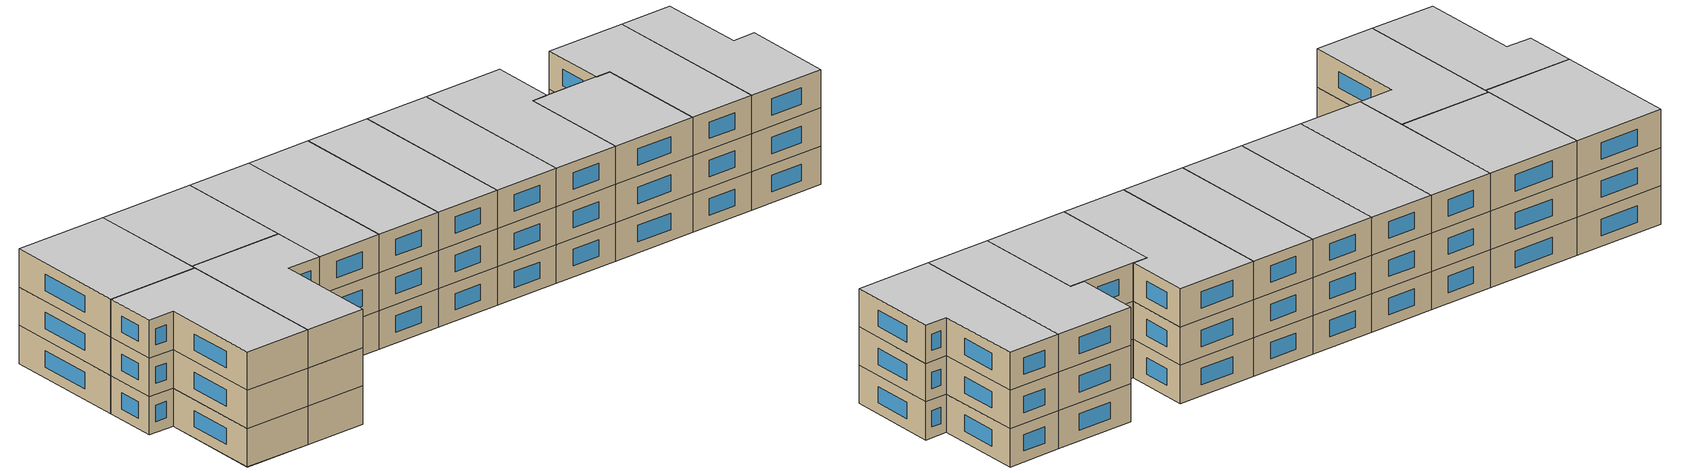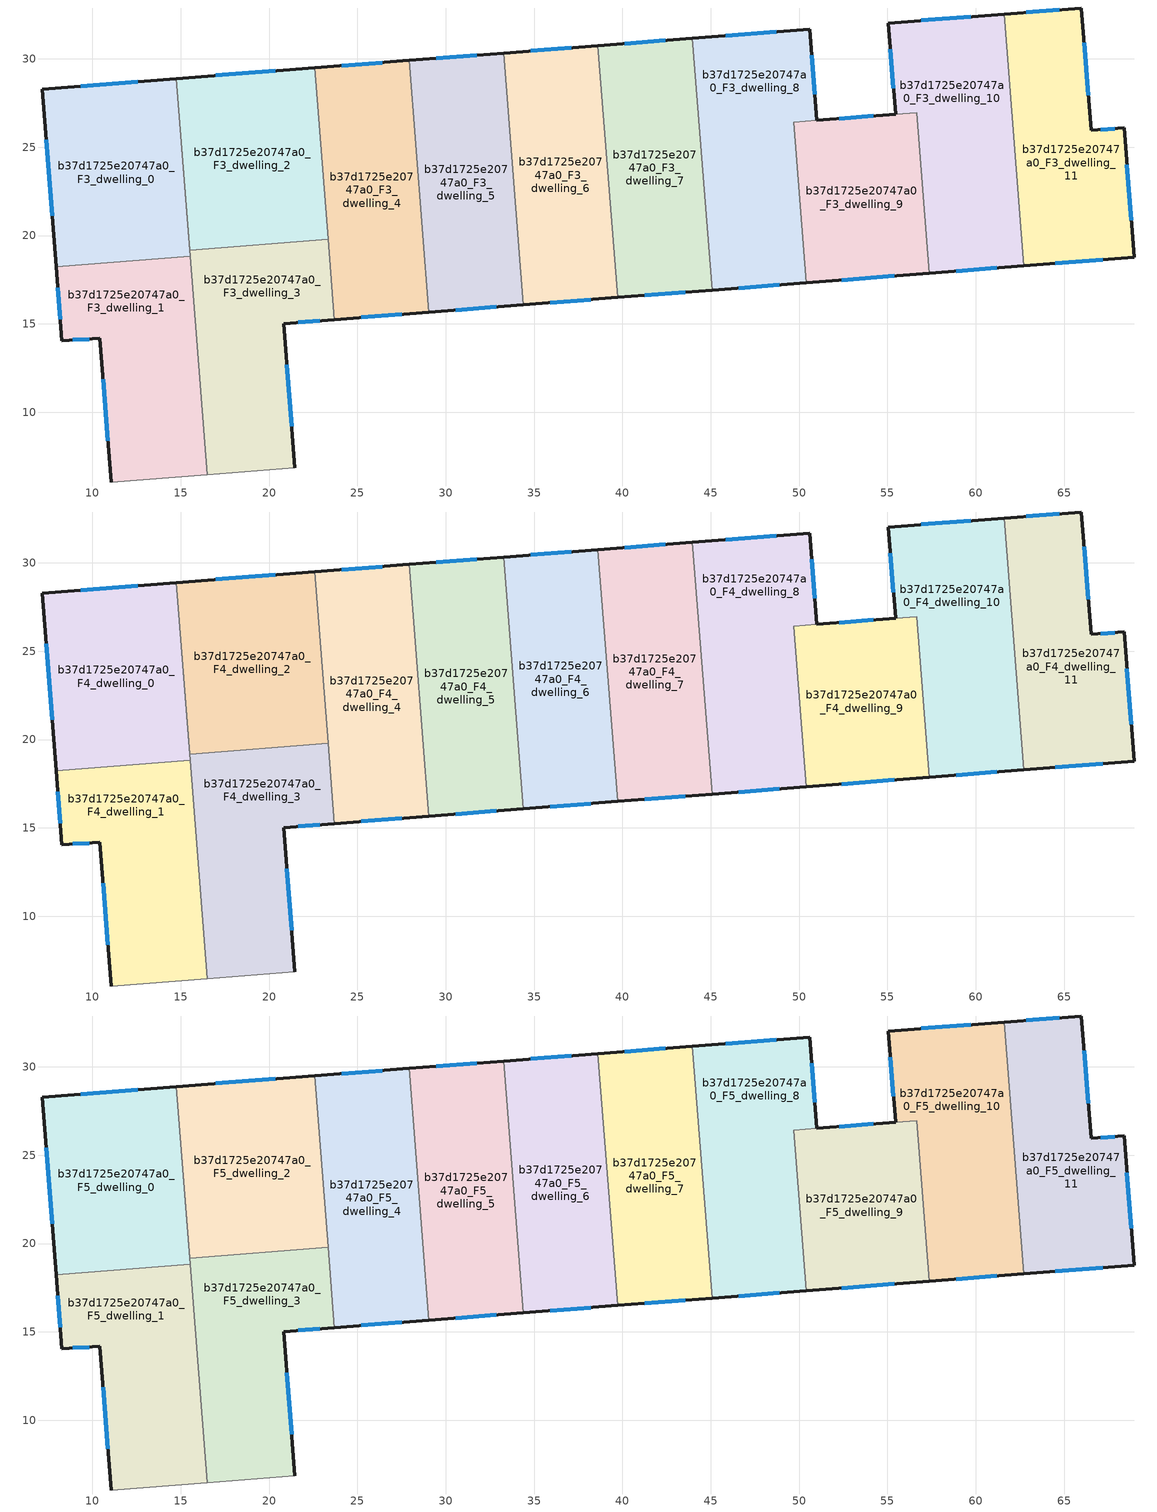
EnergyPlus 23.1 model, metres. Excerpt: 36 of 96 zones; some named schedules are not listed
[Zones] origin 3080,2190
b37d1725e20747a0_F3_dwelling_0
 floor to b37d1725e20747a0_F2_dwelling_0 (EU_floor_Construction): 14.74,28.89 15.53,18.84 7.95,18.25 7.17,28.3 z9
 wall outside (EU_wall_Construction): 14.74,28.89 7.17,28.3 7.95,18.25 z9:12
 wall to b37d1725e20747a0_F3_dwelling_1 (EU_wall_Construction): 7.95,18.24 15.53,18.84 z9:12
 wall to b37d1725e20747a0_F3_dwelling_3 (EU_wall_Construction): 15.53,18.84 14.74,28.89 z9:12
 window (EU_Window_Construction): 7.39,25.42 7.73,21.12 / 12.58,28.72 9.33,28.47 z9.86:11.14
b37d1725e20747a0_F3_dwelling_1
 floor to b37d1725e20747a0_F2_dwelling_1 (EU_floor_Construction): 15.53,18.84 16.49,6.48 11.06,6.05 10.43,14.18 8.28,14.06 7.95,18.25 z9
 wall outside (EU_wall_Construction): 7.95,18.25 8.28,14.06 10.43,14.18 11.06,6.05 z9:12
 wall adiabatic (EU_wall_Construction): 11.06,6.05 16.49,6.48 z9:12
 wall to b37d1725e20747a0_F3_dwelling_3 (EU_wall_Construction): 16.49,6.48 15.53,18.84 z9:12
 window (EU_Window_Construction): 10.61,11.86 10.88,8.38 / 8.89,14.09 9.81,14.15 / 8.05,17.05 8.19,15.25 z9.86:11.14
b37d1725e20747a0_F3_dwelling_10
 floor to b37d1725e20747a0_F2_dwelling_10 (EU_floor_Construction): 61.6,32.54 62.71,18.29 57.37,17.87 56.66,26.96 55.46,26.87 55.04,32.03 z9
 wall outside (EU_wall_Construction): 61.6,32.54 55.04,32.03 55.46,26.87 / 57.37,17.87 62.71,18.29 z9:12
 wall to b37d1725e20747a0_F3_dwelling_11 (EU_wall_Construction): 62.71,18.29 61.6,32.54 z9:12
 wall to b37d1725e20747a0_F3_dwelling_9 (EU_wall_Construction): 55.46,26.87 56.66,26.97 / 56.66,26.96 57.37,17.87 z9:12
 window (EU_Window_Construction): 55.16,30.56 55.34,28.35 / 59.73,32.4 56.92,32.18 / 58.9,17.99 61.19,18.17 z9.86:11.14
b37d1725e20747a0_F3_dwelling_11
 floor to b37d1725e20747a0_F2_dwelling_11 (EU_floor_Construction): 65.96,32.88 66.54,25.96 68.4,26.1 68.97,18.78 62.71,18.29 61.6,32.54 z9
 wall outside (EU_wall_Construction): 62.71,18.29 68.97,18.78 68.4,26.1 66.54,25.96 65.96,32.88 61.6,32.54 z9:12
 window (EU_Window_Construction): 68.8,20.87 68.56,24.01 / 64.5,18.43 67.18,18.64 / 64.72,32.78 62.85,32.64 / 66.38,27.94 66.13,30.9 / 67.87,26.06 67.07,26 z9.86:11.14
b37d1725e20747a0_F3_dwelling_2
 floor to b37d1725e20747a0_F2_dwelling_2 (EU_floor_Construction): 22.59,29.5 23.34,19.79 15.5,19.18 14.74,28.89 z9
 wall outside (EU_wall_Construction): 22.59,29.5 14.74,28.89 z9:12
 wall to b37d1725e20747a0_F3_dwelling_3 (EU_wall_Construction): 14.74,28.89 15.5,19.18 23.34,19.79 z9:12
 wall to b37d1725e20747a0_F3_dwelling_4 (EU_wall_Construction): 23.34,19.79 22.59,29.5 z9:12
 window (EU_Window_Construction): 20.35,29.32 16.99,29.06 z9.86:11.14
b37d1725e20747a0_F3_dwelling_3
 floor to b37d1725e20747a0_F2_dwelling_3 (EU_floor_Construction): 23.34,19.79 23.7,15.25 20.82,15.02 21.46,6.86 16.49,6.48 15.5,19.18 z9
 wall outside (EU_wall_Construction): 21.46,6.86 20.82,15.02 23.7,15.25 z9:12
 wall adiabatic (EU_wall_Construction): 16.49,6.48 21.46,6.86 z9:12
 wall to b37d1725e20747a0_F3_dwelling_4 (EU_wall_Construction): 23.7,15.25 23.35,19.79 z9:12
 window (EU_Window_Construction): 21.65,15.09 22.88,15.18 / 21.28,9.19 21.01,12.69 z9.86:11.14
b37d1725e20747a0_F3_dwelling_4
 floor to b37d1725e20747a0_F2_dwelling_4 (EU_floor_Construction): 27.93,29.92 29.04,15.66 23.7,15.25 22.59,29.5 z9
 wall outside (EU_wall_Construction): 27.93,29.92 22.59,29.5 / 23.7,15.25 29.04,15.66 z9:12
 wall to b37d1725e20747a0_F3_dwelling_5 (EU_wall_Construction): 29.04,15.66 27.93,29.92 z9:12
 window (EU_Window_Construction): 26.41,29.8 24.11,29.62 / 25.23,15.37 27.52,15.54 z9.86:11.14
b37d1725e20747a0_F3_dwelling_5
 floor to b37d1725e20747a0_F2_dwelling_5 (EU_floor_Construction): 33.27,30.33 34.39,16.08 29.04,15.66 27.93,29.92 z9
 wall outside (EU_wall_Construction): 33.28,30.33 27.93,29.92 / 29.04,15.66 34.39,16.08 z9:12
 wall to b37d1725e20747a0_F3_dwelling_6 (EU_wall_Construction): 34.39,16.08 33.28,30.33 z9:12
 window (EU_Window_Construction): 31.75,30.21 29.46,30.04 / 30.57,15.78 32.86,15.96 z9.86:11.14
b37d1725e20747a0_F3_dwelling_6
 floor to b37d1725e20747a0_F2_dwelling_6 (EU_floor_Construction): 38.62,30.75 39.73,16.5 34.39,16.08 33.27,30.33 z9
 wall outside (EU_wall_Construction): 38.62,30.75 33.28,30.33 / 34.39,16.08 39.73,16.5 z9:12
 wall to b37d1725e20747a0_F3_dwelling_7 (EU_wall_Construction): 39.73,16.5 38.62,30.75 z9:12
 window (EU_Window_Construction): 37.09,30.63 34.8,30.45 / 35.91,16.2 38.2,16.38 z9.86:11.14
b37d1725e20747a0_F3_dwelling_7
 floor to b37d1725e20747a0_F2_dwelling_7 (EU_floor_Construction): 43.96,31.17 45.07,16.91 39.73,16.5 38.62,30.75 z9
 wall outside (EU_wall_Construction): 43.96,31.17 38.62,30.75 / 39.73,16.5 45.07,16.91 z9:12
 wall to b37d1725e20747a0_F3_dwelling_8 (EU_wall_Construction): 45.07,16.91 43.96,31.17 z9:12
 window (EU_Window_Construction): 42.43,31.05 40.14,30.87 / 41.26,16.62 43.55,16.79 z9.86:11.14
b37d1725e20747a0_F3_dwelling_8
 floor to b37d1725e20747a0_F2_dwelling_8 (EU_floor_Construction): 50.6,31.68 51,26.53 49.71,26.42 50.41,17.33 45.07,16.91 43.96,31.17 z9
 wall outside (EU_wall_Construction): 51,26.53 50.6,31.68 43.96,31.17 / 45.07,16.91 50.41,17.33 z9:12
 wall to b37d1725e20747a0_F3_dwelling_9 (EU_wall_Construction): 50.41,17.33 49.71,26.42 51,26.52 z9:12
 window (EU_Window_Construction): 48.7,31.54 45.86,31.31 / 50.89,28 50.72,30.21 / 46.6,17.03 48.89,17.21 z9.86:11.14
b37d1725e20747a0_F3_dwelling_9
 floor to b37d1725e20747a0_F2_dwelling_9 (EU_floor_Construction): 56.66,26.96 57.37,17.87 50.41,17.33 49.71,26.42 55.46,26.87 z9
 wall outside (EU_wall_Construction): 55.46,26.87 51.01,26.53 / 50.41,17.33 57.37,17.87 z9:12
 window (EU_Window_Construction): 54.19,26.77 52.28,26.62 / 52.4,17.49 55.38,17.72 z9.86:11.14
b37d1725e20747a0_F4_dwelling_0
 floor to b37d1725e20747a0_F3_dwelling_0 (EU_floor_Construction): 14.74,28.89 15.53,18.84 7.95,18.25 7.17,28.3 z12
 wall outside (EU_wall_Construction): 14.74,28.89 7.17,28.3 7.95,18.25 z12:15
 wall to b37d1725e20747a0_F4_dwelling_1 (EU_wall_Construction): 7.95,18.24 15.53,18.84 z12:15
 wall to b37d1725e20747a0_F4_dwelling_3 (EU_wall_Construction): 15.53,18.84 14.74,28.89 z12:15
 window (EU_Window_Construction): 7.39,25.42 7.73,21.12 / 12.58,28.72 9.33,28.47 z12.86:14.14
b37d1725e20747a0_F4_dwelling_1
 floor to b37d1725e20747a0_F3_dwelling_1 (EU_floor_Construction): 15.53,18.84 16.49,6.48 11.06,6.05 10.43,14.18 8.28,14.06 7.95,18.25 z12
 wall outside (EU_wall_Construction): 7.95,18.25 8.28,14.06 10.43,14.18 11.06,6.05 z12:15
 wall adiabatic (EU_wall_Construction): 11.06,6.05 16.49,6.48 z12:15
 wall to b37d1725e20747a0_F4_dwelling_3 (EU_wall_Construction): 16.49,6.48 15.53,18.84 z12:15
 window (EU_Window_Construction): 10.61,11.86 10.88,8.38 / 8.89,14.09 9.81,14.15 / 8.05,17.05 8.19,15.25 z12.86:14.14
b37d1725e20747a0_F4_dwelling_10
 floor to b37d1725e20747a0_F3_dwelling_10 (EU_floor_Construction): 61.6,32.54 62.71,18.29 57.37,17.87 56.66,26.96 55.46,26.87 55.04,32.03 z12
 wall outside (EU_wall_Construction): 61.6,32.54 55.04,32.03 55.46,26.87 / 57.37,17.87 62.71,18.29 z12:15
 wall to b37d1725e20747a0_F4_dwelling_11 (EU_wall_Construction): 62.71,18.29 61.6,32.54 z12:15
 wall to b37d1725e20747a0_F4_dwelling_9 (EU_wall_Construction): 55.46,26.87 56.66,26.97 / 56.66,26.96 57.37,17.87 z12:15
 window (EU_Window_Construction): 55.16,30.56 55.34,28.35 / 59.73,32.4 56.92,32.18 / 58.9,17.99 61.19,18.17 z12.86:14.14
b37d1725e20747a0_F4_dwelling_11
 floor to b37d1725e20747a0_F3_dwelling_11 (EU_floor_Construction): 65.96,32.88 66.54,25.96 68.4,26.1 68.97,18.78 62.71,18.29 61.6,32.54 z12
 wall outside (EU_wall_Construction): 62.71,18.29 68.97,18.78 68.4,26.1 66.54,25.96 65.96,32.88 61.6,32.54 z12:15
 window (EU_Window_Construction): 68.8,20.87 68.56,24.01 / 64.5,18.43 67.18,18.64 / 64.72,32.78 62.85,32.64 / 66.38,27.94 66.13,30.9 / 67.87,26.06 67.07,26 z12.86:14.14
b37d1725e20747a0_F4_dwelling_2
 floor to b37d1725e20747a0_F3_dwelling_2 (EU_floor_Construction): 22.59,29.5 23.34,19.79 15.5,19.18 14.74,28.89 z12
 wall outside (EU_wall_Construction): 22.59,29.5 14.74,28.89 z12:15
 wall to b37d1725e20747a0_F4_dwelling_3 (EU_wall_Construction): 14.74,28.89 15.5,19.18 23.34,19.79 z12:15
 wall to b37d1725e20747a0_F4_dwelling_4 (EU_wall_Construction): 23.34,19.79 22.59,29.5 z12:15
 window (EU_Window_Construction): 20.35,29.32 16.99,29.06 z12.86:14.14
b37d1725e20747a0_F4_dwelling_3
 floor to b37d1725e20747a0_F3_dwelling_3 (EU_floor_Construction): 23.34,19.79 23.7,15.25 20.82,15.02 21.46,6.86 16.49,6.48 15.5,19.18 z12
 wall outside (EU_wall_Construction): 21.46,6.86 20.82,15.02 23.7,15.25 z12:15
 wall adiabatic (EU_wall_Construction): 16.49,6.48 21.46,6.86 z12:15
 wall to b37d1725e20747a0_F4_dwelling_4 (EU_wall_Construction): 23.7,15.25 23.35,19.79 z12:15
 window (EU_Window_Construction): 21.65,15.09 22.88,15.18 / 21.28,9.19 21.01,12.69 z12.86:14.14
b37d1725e20747a0_F4_dwelling_4
 floor to b37d1725e20747a0_F3_dwelling_4 (EU_floor_Construction): 27.93,29.92 29.04,15.66 23.7,15.25 22.59,29.5 z12
 wall outside (EU_wall_Construction): 27.93,29.92 22.59,29.5 / 23.7,15.25 29.04,15.66 z12:15
 wall to b37d1725e20747a0_F4_dwelling_5 (EU_wall_Construction): 29.04,15.66 27.93,29.92 z12:15
 window (EU_Window_Construction): 26.41,29.8 24.11,29.62 / 25.23,15.37 27.52,15.54 z12.86:14.14
b37d1725e20747a0_F4_dwelling_5
 floor to b37d1725e20747a0_F3_dwelling_5 (EU_floor_Construction): 33.27,30.33 34.39,16.08 29.04,15.66 27.93,29.92 z12
 wall outside (EU_wall_Construction): 33.28,30.33 27.93,29.92 / 29.04,15.66 34.39,16.08 z12:15
 wall to b37d1725e20747a0_F4_dwelling_6 (EU_wall_Construction): 34.39,16.08 33.28,30.33 z12:15
 window (EU_Window_Construction): 31.75,30.21 29.46,30.04 / 30.57,15.78 32.86,15.96 z12.86:14.14
b37d1725e20747a0_F4_dwelling_6
 floor to b37d1725e20747a0_F3_dwelling_6 (EU_floor_Construction): 38.62,30.75 39.73,16.5 34.39,16.08 33.27,30.33 z12
 wall outside (EU_wall_Construction): 38.62,30.75 33.28,30.33 / 34.39,16.08 39.73,16.5 z12:15
 wall to b37d1725e20747a0_F4_dwelling_7 (EU_wall_Construction): 39.73,16.5 38.62,30.75 z12:15
 window (EU_Window_Construction): 37.09,30.63 34.8,30.45 / 35.91,16.2 38.2,16.38 z12.86:14.14
b37d1725e20747a0_F4_dwelling_7
 floor to b37d1725e20747a0_F3_dwelling_7 (EU_floor_Construction): 43.96,31.17 45.07,16.91 39.73,16.5 38.62,30.75 z12
 wall outside (EU_wall_Construction): 43.96,31.17 38.62,30.75 / 39.73,16.5 45.07,16.91 z12:15
 wall to b37d1725e20747a0_F4_dwelling_8 (EU_wall_Construction): 45.07,16.91 43.96,31.17 z12:15
 window (EU_Window_Construction): 42.43,31.05 40.14,30.87 / 41.26,16.62 43.55,16.79 z12.86:14.14
b37d1725e20747a0_F4_dwelling_8
 floor to b37d1725e20747a0_F3_dwelling_8 (EU_floor_Construction): 50.6,31.68 51,26.53 49.71,26.42 50.41,17.33 45.07,16.91 43.96,31.17 z12
 wall outside (EU_wall_Construction): 51,26.53 50.6,31.68 43.96,31.17 / 45.07,16.91 50.41,17.33 z12:15
 wall to b37d1725e20747a0_F4_dwelling_9 (EU_wall_Construction): 50.41,17.33 49.71,26.42 51,26.52 z12:15
 window (EU_Window_Construction): 48.7,31.54 45.86,31.31 / 50.89,28 50.72,30.21 / 46.6,17.03 48.89,17.21 z12.86:14.14
b37d1725e20747a0_F4_dwelling_9
 floor to b37d1725e20747a0_F3_dwelling_9 (EU_floor_Construction): 56.66,26.96 57.37,17.87 50.41,17.33 49.71,26.42 55.46,26.87 z12
 wall outside (EU_wall_Construction): 55.46,26.87 51.01,26.53 / 50.41,17.33 57.37,17.87 z12:15
 window (EU_Window_Construction): 54.19,26.77 52.28,26.62 / 52.4,17.49 55.38,17.72 z12.86:14.14
b37d1725e20747a0_F5_dwelling_0
 floor to b37d1725e20747a0_F4_dwelling_0 (EU_floor_Construction): 14.74,28.89 15.53,18.84 7.95,18.25 7.17,28.3 z15
 wall outside (EU_wall_Construction): 14.74,28.89 7.17,28.3 7.95,18.25 z15:18
 wall to b37d1725e20747a0_F5_dwelling_1 (EU_wall_Construction): 7.95,18.24 15.53,18.84 z15:18
 wall to b37d1725e20747a0_F5_dwelling_3 (EU_wall_Construction): 15.53,18.84 14.74,28.89 z15:18
 window (EU_Window_Construction): 7.39,25.42 7.73,21.12 / 12.58,28.72 9.33,28.47 z15.86:17.14
 ceiling to b37d1725e20747a0_F6_dwelling_0 (EU_floor_Construction): 15.53,18.84 14.74,28.89 7.17,28.3 7.95,18.25 z18
b37d1725e20747a0_F5_dwelling_1
 floor to b37d1725e20747a0_F4_dwelling_1 (EU_floor_Construction): 15.53,18.84 16.49,6.48 11.06,6.05 10.43,14.18 8.28,14.06 7.95,18.25 z15
 wall outside (EU_wall_Construction): 7.95,18.25 8.28,14.06 10.43,14.18 11.06,6.05 z15:18
 wall adiabatic (EU_wall_Construction): 11.06,6.05 16.49,6.48 z15:18
 wall to b37d1725e20747a0_F5_dwelling_3 (EU_wall_Construction): 16.49,6.48 15.53,18.84 z15:18
 window (EU_Window_Construction): 10.61,11.86 10.88,8.38 / 8.89,14.09 9.81,14.15 / 8.05,17.05 8.19,15.25 z15.86:17.14
 ceiling to b37d1725e20747a0_F6_dwelling_1 (EU_floor_Construction): 16.49,6.48 15.53,18.84 7.95,18.25 8.28,14.06 10.43,14.18 11.06,6.05 z18
b37d1725e20747a0_F5_dwelling_10
 floor to b37d1725e20747a0_F4_dwelling_10 (EU_floor_Construction): 61.6,32.54 62.71,18.29 57.37,17.87 56.66,26.96 55.46,26.87 55.04,32.03 z15
 wall outside (EU_wall_Construction): 61.6,32.54 55.04,32.03 55.46,26.87 / 57.37,17.87 62.71,18.29 z15:18
 wall to b37d1725e20747a0_F5_dwelling_11 (EU_wall_Construction): 62.71,18.29 61.6,32.54 z15:18
 wall to b37d1725e20747a0_F5_dwelling_9 (EU_wall_Construction): 55.46,26.87 56.66,26.97 / 56.66,26.96 57.37,17.87 z15:18
 window (EU_Window_Construction): 55.16,30.56 55.34,28.35 / 59.73,32.4 56.92,32.18 / 58.9,17.99 61.19,18.17 z15.86:17.14
 ceiling to b37d1725e20747a0_F6_dwelling_10 (EU_floor_Construction): 62.71,18.29 61.6,32.54 55.04,32.03 55.46,26.87 56.66,26.96 57.37,17.87 z18
b37d1725e20747a0_F5_dwelling_11
 floor to b37d1725e20747a0_F4_dwelling_11 (EU_floor_Construction): 65.96,32.88 66.54,25.96 68.4,26.1 68.97,18.78 62.71,18.29 61.6,32.54 z15
 wall outside (EU_wall_Construction): 62.71,18.29 68.97,18.78 68.4,26.1 66.54,25.96 65.96,32.88 61.6,32.54 z15:18
 window (EU_Window_Construction): 68.8,20.87 68.56,24.01 / 64.5,18.43 67.18,18.64 / 64.72,32.78 62.85,32.64 / 66.38,27.94 66.13,30.9 / 67.87,26.06 67.07,26 z15.86:17.14
 ceiling to b37d1725e20747a0_F6_dwelling_11 (EU_floor_Construction): 68.97,18.78 68.4,26.1 66.54,25.96 65.96,32.88 61.6,32.54 62.71,18.29 z18
b37d1725e20747a0_F5_dwelling_2
 floor to b37d1725e20747a0_F4_dwelling_2 (EU_floor_Construction): 22.59,29.5 23.34,19.79 15.5,19.18 14.74,28.89 z15
 wall outside (EU_wall_Construction): 22.59,29.5 14.74,28.89 z15:18
 wall to b37d1725e20747a0_F5_dwelling_3 (EU_wall_Construction): 14.74,28.89 15.5,19.18 23.34,19.79 z15:18
 wall to b37d1725e20747a0_F5_dwelling_4 (EU_wall_Construction): 23.34,19.79 22.59,29.5 z15:18
 window (EU_Window_Construction): 20.35,29.32 16.99,29.06 z15.86:17.14
 ceiling to b37d1725e20747a0_F6_dwelling_2 (EU_floor_Construction): 23.34,19.79 22.59,29.5 14.74,28.89 15.5,19.18 z18
b37d1725e20747a0_F5_dwelling_3
 floor to b37d1725e20747a0_F4_dwelling_3 (EU_floor_Construction): 23.34,19.79 23.7,15.25 20.82,15.02 21.46,6.86 16.49,6.48 15.5,19.18 z15
 wall outside (EU_wall_Construction): 21.46,6.86 20.82,15.02 23.7,15.25 z15:18
 wall adiabatic (EU_wall_Construction): 16.49,6.48 21.46,6.86 z15:18
 wall to b37d1725e20747a0_F5_dwelling_4 (EU_wall_Construction): 23.7,15.25 23.35,19.79 z15:18
 window (EU_Window_Construction): 21.65,15.09 22.88,15.18 / 21.28,9.19 21.01,12.69 z15.86:17.14
 ceiling to b37d1725e20747a0_F6_dwelling_3 (EU_floor_Construction): 21.46,6.86 20.82,15.02 23.7,15.25 23.34,19.79 15.5,19.18 16.49,6.48 z18
b37d1725e20747a0_F5_dwelling_4
 floor to b37d1725e20747a0_F4_dwelling_4 (EU_floor_Construction): 27.93,29.92 29.04,15.66 23.7,15.25 22.59,29.5 z15
 wall outside (EU_wall_Construction): 27.93,29.92 22.59,29.5 / 23.7,15.25 29.04,15.66 z15:18
 wall to b37d1725e20747a0_F5_dwelling_5 (EU_wall_Construction): 29.04,15.66 27.93,29.92 z15:18
 window (EU_Window_Construction): 26.41,29.8 24.11,29.62 / 25.23,15.37 27.52,15.54 z15.86:17.14
 ceiling to b37d1725e20747a0_F6_dwelling_4 (EU_floor_Construction): 29.04,15.66 27.93,29.92 22.59,29.5 23.7,15.25 z18
b37d1725e20747a0_F5_dwelling_5
 floor to b37d1725e20747a0_F4_dwelling_5 (EU_floor_Construction): 33.27,30.33 34.39,16.08 29.04,15.66 27.93,29.92 z15
 wall outside (EU_wall_Construction): 33.28,30.33 27.93,29.92 / 29.04,15.66 34.39,16.08 z15:18
 wall to b37d1725e20747a0_F5_dwelling_6 (EU_wall_Construction): 34.39,16.08 33.28,30.33 z15:18
 window (EU_Window_Construction): 31.75,30.21 29.46,30.04 / 30.57,15.78 32.86,15.96 z15.86:17.14
 ceiling to b37d1725e20747a0_F6_dwelling_5 (EU_floor_Construction): 34.39,16.08 33.27,30.33 27.93,29.92 29.04,15.66 z18
b37d1725e20747a0_F5_dwelling_6
 floor to b37d1725e20747a0_F4_dwelling_6 (EU_floor_Construction): 38.62,30.75 39.73,16.5 34.39,16.08 33.27,30.33 z15
 wall outside (EU_wall_Construction): 38.62,30.75 33.28,30.33 / 34.39,16.08 39.73,16.5 z15:18
 wall to b37d1725e20747a0_F5_dwelling_7 (EU_wall_Construction): 39.73,16.5 38.62,30.75 z15:18
 window (EU_Window_Construction): 37.09,30.63 34.8,30.45 / 35.91,16.2 38.2,16.38 z15.86:17.14
 ceiling to b37d1725e20747a0_F6_dwelling_6 (EU_floor_Construction): 39.73,16.5 38.62,30.75 33.27,30.33 34.39,16.08 z18
b37d1725e20747a0_F5_dwelling_7
 floor to b37d1725e20747a0_F4_dwelling_7 (EU_floor_Construction): 43.96,31.17 45.07,16.91 39.73,16.5 38.62,30.75 z15
 wall outside (EU_wall_Construction): 43.96,31.17 38.62,30.75 / 39.73,16.5 45.07,16.91 z15:18
 wall to b37d1725e20747a0_F5_dwelling_8 (EU_wall_Construction): 45.07,16.91 43.96,31.17 z15:18
 window (EU_Window_Construction): 42.43,31.05 40.14,30.87 / 41.26,16.62 43.55,16.79 z15.86:17.14
 ceiling to b37d1725e20747a0_F6_dwelling_7 (EU_floor_Construction): 45.07,16.91 43.96,31.17 38.62,30.75 39.73,16.5 z18
b37d1725e20747a0_F5_dwelling_8
 floor to b37d1725e20747a0_F4_dwelling_8 (EU_floor_Construction): 50.6,31.68 51,26.53 49.71,26.42 50.41,17.33 45.07,16.91 43.96,31.17 z15
 wall outside (EU_wall_Construction): 51,26.53 50.6,31.68 43.96,31.17 / 45.07,16.91 50.41,17.33 z15:18
 wall to b37d1725e20747a0_F5_dwelling_9 (EU_wall_Construction): 50.41,17.33 49.71,26.42 51,26.52 z15:18
 window (EU_Window_Construction): 48.7,31.54 45.86,31.31 / 50.89,28 50.72,30.21 / 46.6,17.03 48.89,17.21 z15.86:17.14
 ceiling to b37d1725e20747a0_F6_dwelling_8 (EU_floor_Construction): 50.41,17.33 49.71,26.42 51,26.53 50.6,31.68 43.96,31.17 45.07,16.91 z18
b37d1725e20747a0_F5_dwelling_9
 floor to b37d1725e20747a0_F4_dwelling_9 (EU_floor_Construction): 56.66,26.96 57.37,17.87 50.41,17.33 49.71,26.42 55.46,26.87 z15
 wall outside (EU_wall_Construction): 55.46,26.87 51.01,26.53 / 50.41,17.33 57.37,17.87 z15:18
 window (EU_Window_Construction): 54.19,26.77 52.28,26.62 / 52.4,17.49 55.38,17.72 z15.86:17.14
 ceiling to b37d1725e20747a0_F6_dwelling_9 (EU_floor_Construction): 57.37,17.87 56.66,26.96 55.46,26.87 49.71,26.42 50.41,17.33 z18
[Building]
EU S2 Campaign: North Axis=0; Terrain=City; Solar Distribution=FullExterior
[Site:Location]
Helsinki-Vantaa.AP: Latitude=60.317; Longitude=24.963; Time Zone=2; Elevation=54.6
[SizingPeriod:WeatherFileDays]
AnnualSizingPeriod: Begin Month=1; Begin Day of Month=1; End Month=12; End Day of Month=31; Day of Week for Start Day=Monday; Use Weather File Daylight Saving Period=No; Use Weather File Rain and Snow Indicators=No
[MATERIAL]
EU_InternalMass_Material: Roughness=MediumRough; Thickness=0.1; Conductivity=1; Density=1800; Specific Heat=900; Thermal Absorptance=0.9; Solar Absorptance=0.7; Visible Absorptance=0.7
[MATERIAL:NOMASS] Roughness=MediumRough; Thermal Absorptance=0.9; Solar Absorptance=0.7; Visible Absorptance=0.7
Name | Thermal Resistance
EU_wall_NoMass | 5.91765
EU_floor_NoMass | 6.2875
[WINDOWMATERIAL:SIMPLEGLAZINGSYSTEM]
EU_Window_SimpleGlazing: UFactor=0.994035; Solar Heat Gain Coefficient=0.7; Visible Transmittance=0.7
[CONSTRUCTION]
EU_wall_Construction: EU_wall_NoMass
EU_floor_Construction: EU_floor_NoMass
EU_Window_Construction: EU_Window_SimpleGlazing
EU_InternalMass_Construction: EU_InternalMass_Material
[ZONE] Type=1; Multiplier=1; Ceiling Height=autocalculate; Floor Area=autocalculate; Part of Total Floor Area=Yes
Name | Volume
b37d1725e20747a0_F3_dwelling_0; b37d1725e20747a0_F4_dwelling_0; b37d1725e20747a0_F5_dwelling_0 | 229.865
b37d1725e20747a0_F3_dwelling_1; b37d1725e20747a0_F4_dwelling_1; b37d1725e20747a0_F5_dwelling_1 | 229.852
b37d1725e20747a0_F3_dwelling_10; b37d1725e20747a0_F4_dwelling_10; b37d1725e20747a0_F5_dwelling_10 | 248.622
b37d1725e20747a0_F3_dwelling_11; b37d1725e20747a0_F4_dwelling_11; b37d1725e20747a0_F5_dwelling_11 | 229.866
b37d1725e20747a0_F3_dwelling_2; b37d1725e20747a0_F4_dwelling_2; b37d1725e20747a0_F5_dwelling_2 | 229.84
b37d1725e20747a0_F3_dwelling_3; b37d1725e20747a0_F4_dwelling_3; b37d1725e20747a0_F5_dwelling_3 | 229.847
b37d1725e20747a0_F3_dwelling_4; b37d1725e20747a0_F4_dwelling_4; b37d1725e20747a0_F5_dwelling_4 | 229.894
b37d1725e20747a0_F3_dwelling_5; b37d1725e20747a0_F4_dwelling_5; b37d1725e20747a0_F5_dwelling_5 | 229.85
b37d1725e20747a0_F3_dwelling_6; b37d1725e20747a0_F4_dwelling_6; b37d1725e20747a0_F5_dwelling_6; b37d1725e20747a0_F3_dwelling_7; b37d1725e20747a0_F4_dwelling_7; b37d1725e20747a0_F5_dwelling_7 | 229.842
b37d1725e20747a0_F3_dwelling_8; b37d1725e20747a0_F4_dwelling_8; b37d1725e20747a0_F5_dwelling_8 | 250.026
b37d1725e20747a0_F3_dwelling_9; b37d1725e20747a0_F4_dwelling_9; b37d1725e20747a0_F5_dwelling_9 | 190.876
[INTERNALMASS] Construction=EU_InternalMass_Construction
Name | Zone or ZoneList | Surface Area
b37d1725e20747a0_F3_dwelling_0_EU_InternalMass | b37d1725e20747a0_F3_dwelling_0 | 76.6223
b37d1725e20747a0_F3_dwelling_1_EU_InternalMass | b37d1725e20747a0_F3_dwelling_1 | 76.6162
b37d1725e20747a0_F3_dwelling_2_EU_InternalMass | b37d1725e20747a0_F3_dwelling_2 | 76.6146
b37d1725e20747a0_F3_dwelling_3_EU_InternalMass | b37d1725e20747a0_F3_dwelling_3 | 76.6157
b37d1725e20747a0_F3_dwelling_4_EU_InternalMass | b37d1725e20747a0_F3_dwelling_4 | 76.6313
b37d1725e20747a0_F3_dwelling_5_EU_InternalMass | b37d1725e20747a0_F3_dwelling_5 | 76.6171
b37d1725e20747a0_F3_dwelling_6_EU_InternalMass | b37d1725e20747a0_F3_dwelling_6 | 76.6138
b37d1725e20747a0_F3_dwelling_7_EU_InternalMass | b37d1725e20747a0_F3_dwelling_7 | 76.6138
b37d1725e20747a0_F3_dwelling_8_EU_InternalMass | b37d1725e20747a0_F3_dwelling_8 | 83.3426
b37d1725e20747a0_F3_dwelling_9_EU_InternalMass | b37d1725e20747a0_F3_dwelling_9 | 63.6317
b37d1725e20747a0_F3_dwelling_10_EU_InternalMass | b37d1725e20747a0_F3_dwelling_10 | 82.8752
b37d1725e20747a0_F3_dwelling_11_EU_InternalMass | b37d1725e20747a0_F3_dwelling_11 | 76.6219
b37d1725e20747a0_F4_dwelling_0_EU_InternalMass | b37d1725e20747a0_F4_dwelling_0 | 76.6223
b37d1725e20747a0_F4_dwelling_1_EU_InternalMass | b37d1725e20747a0_F4_dwelling_1 | 76.6162
b37d1725e20747a0_F4_dwelling_2_EU_InternalMass | b37d1725e20747a0_F4_dwelling_2 | 76.6146
b37d1725e20747a0_F4_dwelling_3_EU_InternalMass | b37d1725e20747a0_F4_dwelling_3 | 76.6157
b37d1725e20747a0_F4_dwelling_4_EU_InternalMass | b37d1725e20747a0_F4_dwelling_4 | 76.6313
b37d1725e20747a0_F4_dwelling_5_EU_InternalMass | b37d1725e20747a0_F4_dwelling_5 | 76.6171
b37d1725e20747a0_F4_dwelling_6_EU_InternalMass | b37d1725e20747a0_F4_dwelling_6 | 76.6138
b37d1725e20747a0_F4_dwelling_7_EU_InternalMass | b37d1725e20747a0_F4_dwelling_7 | 76.6138
b37d1725e20747a0_F4_dwelling_8_EU_InternalMass | b37d1725e20747a0_F4_dwelling_8 | 83.3426
b37d1725e20747a0_F4_dwelling_9_EU_InternalMass | b37d1725e20747a0_F4_dwelling_9 | 63.6317
b37d1725e20747a0_F4_dwelling_10_EU_InternalMass | b37d1725e20747a0_F4_dwelling_10 | 82.8752
b37d1725e20747a0_F4_dwelling_11_EU_InternalMass | b37d1725e20747a0_F4_dwelling_11 | 76.6219
b37d1725e20747a0_F5_dwelling_0_EU_InternalMass | b37d1725e20747a0_F5_dwelling_0 | 76.6223
b37d1725e20747a0_F5_dwelling_1_EU_InternalMass | b37d1725e20747a0_F5_dwelling_1 | 76.6162
b37d1725e20747a0_F5_dwelling_2_EU_InternalMass | b37d1725e20747a0_F5_dwelling_2 | 76.6146
b37d1725e20747a0_F5_dwelling_3_EU_InternalMass | b37d1725e20747a0_F5_dwelling_3 | 76.6157
b37d1725e20747a0_F5_dwelling_4_EU_InternalMass | b37d1725e20747a0_F5_dwelling_4 | 76.6313
b37d1725e20747a0_F5_dwelling_5_EU_InternalMass | b37d1725e20747a0_F5_dwelling_5 | 76.6171
b37d1725e20747a0_F5_dwelling_6_EU_InternalMass | b37d1725e20747a0_F5_dwelling_6 | 76.6138
b37d1725e20747a0_F5_dwelling_7_EU_InternalMass | b37d1725e20747a0_F5_dwelling_7 | 76.6138
b37d1725e20747a0_F5_dwelling_8_EU_InternalMass | b37d1725e20747a0_F5_dwelling_8 | 83.3426
b37d1725e20747a0_F5_dwelling_9_EU_InternalMass | b37d1725e20747a0_F5_dwelling_9 | 63.6317
b37d1725e20747a0_F5_dwelling_10_EU_InternalMass | b37d1725e20747a0_F5_dwelling_10 | 82.8752
b37d1725e20747a0_F5_dwelling_11_EU_InternalMass | b37d1725e20747a0_F5_dwelling_11 | 76.6219
[OTHEREQUIPMENT] Fuel Type=Electricity; Design Level Calculation Method=Watts/Area; Power per Zone Floor Area=1; Fraction Latent=0; Fraction Radiant=0; Fraction Lost=0; Carbon Dioxide Generation Rate=0; EndUse Subcategory=EU_Step8_InternalGains
Name | Zone or ZoneList or Space or SpaceList | Schedule
EU_Step8_InternalGain_b37d1725e20747a0_F3_dwelling_0_f000 | b37d1725e20747a0_F3_dwelling_0 | EU_Step8_GainSchedule_b37d1725e20747a0_F3_dwelling_0_f000
EU_Step8_InternalGain_b37d1725e20747a0_F3_dwelling_1_f000 | b37d1725e20747a0_F3_dwelling_1 | EU_Step8_GainSchedule_b37d1725e20747a0_F3_dwelling_1_f000
EU_Step8_InternalGain_b37d1725e20747a0_F3_dwelling_2_f000 | b37d1725e20747a0_F3_dwelling_2 | EU_Step8_GainSchedule_b37d1725e20747a0_F3_dwelling_2_f000
EU_Step8_InternalGain_b37d1725e20747a0_F3_dwelling_3_f000 | b37d1725e20747a0_F3_dwelling_3 | EU_Step8_GainSchedule_b37d1725e20747a0_F3_dwelling_3_f000
EU_Step8_InternalGain_b37d1725e20747a0_F3_dwelling_4_f000 | b37d1725e20747a0_F3_dwelling_4 | EU_Step8_GainSchedule_b37d1725e20747a0_F3_dwelling_4_f000
EU_Step8_InternalGain_b37d1725e20747a0_F3_dwelling_5_f000 | b37d1725e20747a0_F3_dwelling_5 | EU_Step8_GainSchedule_b37d1725e20747a0_F3_dwelling_5_f000
EU_Step8_InternalGain_b37d1725e20747a0_F3_dwelling_6_f000 | b37d1725e20747a0_F3_dwelling_6 | EU_Step8_GainSchedule_b37d1725e20747a0_F3_dwelling_6_f000
EU_Step8_InternalGain_b37d1725e20747a0_F3_dwelling_7_f000 | b37d1725e20747a0_F3_dwelling_7 | EU_Step8_GainSchedule_b37d1725e20747a0_F3_dwelling_7_f000
EU_Step8_InternalGain_b37d1725e20747a0_F3_dwelling_8_f000 | b37d1725e20747a0_F3_dwelling_8 | EU_Step8_GainSchedule_b37d1725e20747a0_F3_dwelling_8_f000
EU_Step8_InternalGain_b37d1725e20747a0_F3_dwelling_9_f000 | b37d1725e20747a0_F3_dwelling_9 | EU_Step8_GainSchedule_b37d1725e20747a0_F3_dwelling_9_f000
EU_Step8_InternalGain_b37d1725e20747a0_F3_dwelling_10_f000 | b37d1725e20747a0_F3_dwelling_10 | EU_Step8_GainSchedule_b37d1725e20747a0_F3_dwelling_10_f000
EU_Step8_InternalGain_b37d1725e20747a0_F3_dwelling_11_f000 | b37d1725e20747a0_F3_dwelling_11 | EU_Step8_GainSchedule_b37d1725e20747a0_F3_dwelling_11_f000
EU_Step8_InternalGain_b37d1725e20747a0_F4_dwelling_0_f000 | b37d1725e20747a0_F4_dwelling_0 | EU_Step8_GainSchedule_b37d1725e20747a0_F4_dwelling_0_f000
EU_Step8_InternalGain_b37d1725e20747a0_F4_dwelling_1_f000 | b37d1725e20747a0_F4_dwelling_1 | EU_Step8_GainSchedule_b37d1725e20747a0_F4_dwelling_1_f000
EU_Step8_InternalGain_b37d1725e20747a0_F4_dwelling_2_f000 | b37d1725e20747a0_F4_dwelling_2 | EU_Step8_GainSchedule_b37d1725e20747a0_F4_dwelling_2_f000
EU_Step8_InternalGain_b37d1725e20747a0_F4_dwelling_3_f000 | b37d1725e20747a0_F4_dwelling_3 | EU_Step8_GainSchedule_b37d1725e20747a0_F4_dwelling_3_f000
EU_Step8_InternalGain_b37d1725e20747a0_F4_dwelling_4_f000 | b37d1725e20747a0_F4_dwelling_4 | EU_Step8_GainSchedule_b37d1725e20747a0_F4_dwelling_4_f000
EU_Step8_InternalGain_b37d1725e20747a0_F4_dwelling_5_f000 | b37d1725e20747a0_F4_dwelling_5 | EU_Step8_GainSchedule_b37d1725e20747a0_F4_dwelling_5_f000
EU_Step8_InternalGain_b37d1725e20747a0_F4_dwelling_6_f000 | b37d1725e20747a0_F4_dwelling_6 | EU_Step8_GainSchedule_b37d1725e20747a0_F4_dwelling_6_f000
EU_Step8_InternalGain_b37d1725e20747a0_F4_dwelling_7_f000 | b37d1725e20747a0_F4_dwelling_7 | EU_Step8_GainSchedule_b37d1725e20747a0_F4_dwelling_7_f000
EU_Step8_InternalGain_b37d1725e20747a0_F4_dwelling_8_f000 | b37d1725e20747a0_F4_dwelling_8 | EU_Step8_GainSchedule_b37d1725e20747a0_F4_dwelling_8_f000
EU_Step8_InternalGain_b37d1725e20747a0_F4_dwelling_9_f000 | b37d1725e20747a0_F4_dwelling_9 | EU_Step8_GainSchedule_b37d1725e20747a0_F4_dwelling_9_f000
EU_Step8_InternalGain_b37d1725e20747a0_F4_dwelling_10_f000 | b37d1725e20747a0_F4_dwelling_10 | EU_Step8_GainSchedule_b37d1725e20747a0_F4_dwelling_10_f000
EU_Step8_InternalGain_b37d1725e20747a0_F4_dwelling_11_f000 | b37d1725e20747a0_F4_dwelling_11 | EU_Step8_GainSchedule_b37d1725e20747a0_F4_dwelling_11_f000
EU_Step8_InternalGain_b37d1725e20747a0_F5_dwelling_0_f000 | b37d1725e20747a0_F5_dwelling_0 | EU_Step8_GainSchedule_b37d1725e20747a0_F5_dwelling_0_f000
EU_Step8_InternalGain_b37d1725e20747a0_F5_dwelling_1_f000 | b37d1725e20747a0_F5_dwelling_1 | EU_Step8_GainSchedule_b37d1725e20747a0_F5_dwelling_1_f000
EU_Step8_InternalGain_b37d1725e20747a0_F5_dwelling_2_f000 | b37d1725e20747a0_F5_dwelling_2 | EU_Step8_GainSchedule_b37d1725e20747a0_F5_dwelling_2_f000
EU_Step8_InternalGain_b37d1725e20747a0_F5_dwelling_3_f000 | b37d1725e20747a0_F5_dwelling_3 | EU_Step8_GainSchedule_b37d1725e20747a0_F5_dwelling_3_f000
EU_Step8_InternalGain_b37d1725e20747a0_F5_dwelling_4_f000 | b37d1725e20747a0_F5_dwelling_4 | EU_Step8_GainSchedule_b37d1725e20747a0_F5_dwelling_4_f000
EU_Step8_InternalGain_b37d1725e20747a0_F5_dwelling_5_f000 | b37d1725e20747a0_F5_dwelling_5 | EU_Step8_GainSchedule_b37d1725e20747a0_F5_dwelling_5_f000
EU_Step8_InternalGain_b37d1725e20747a0_F5_dwelling_6_f000 | b37d1725e20747a0_F5_dwelling_6 | EU_Step8_GainSchedule_b37d1725e20747a0_F5_dwelling_6_f000
EU_Step8_InternalGain_b37d1725e20747a0_F5_dwelling_7_f000 | b37d1725e20747a0_F5_dwelling_7 | EU_Step8_GainSchedule_b37d1725e20747a0_F5_dwelling_7_f000
EU_Step8_InternalGain_b37d1725e20747a0_F5_dwelling_8_f000 | b37d1725e20747a0_F5_dwelling_8 | EU_Step8_GainSchedule_b37d1725e20747a0_F5_dwelling_8_f000
EU_Step8_InternalGain_b37d1725e20747a0_F5_dwelling_9_f000 | b37d1725e20747a0_F5_dwelling_9 | EU_Step8_GainSchedule_b37d1725e20747a0_F5_dwelling_9_f000
EU_Step8_InternalGain_b37d1725e20747a0_F5_dwelling_10_f000 | b37d1725e20747a0_F5_dwelling_10 | EU_Step8_GainSchedule_b37d1725e20747a0_F5_dwelling_10_f000
EU_Step8_InternalGain_b37d1725e20747a0_F5_dwelling_11_f000 | b37d1725e20747a0_F5_dwelling_11 | EU_Step8_GainSchedule_b37d1725e20747a0_F5_dwelling_11_f000
[ZONEVENTILATION:DESIGNFLOWRATE] Schedule=EU_AlwaysOn; Design Flow Rate Calculation Method=AirChanges/Hour; Air Changes per Hour=0.596421; Ventilation Type=Natural; Fan Pressure Rise=0; Fan Total Efficiency=1; Constant Term Coefficient=1; Temperature Term Coefficient=0; Velocity Term Coefficient=0; Velocity Squared Term Coefficient=0; Minimum Indoor Temperature=-100; Maximum Indoor Temperature=100; Delta Temperature=-100; Minimum Outdoor Temperature=-100; Maximum Outdoor Temperature=100; Maximum Wind Speed=40
Name | Zone or ZoneList or Space or SpaceList
EU_ConstantAir_b37d1725e20747a0_F3_dwelling_0 | b37d1725e20747a0_F3_dwelling_0
EU_ConstantAir_b37d1725e20747a0_F3_dwelling_1 | b37d1725e20747a0_F3_dwelling_1
EU_ConstantAir_b37d1725e20747a0_F3_dwelling_2 | b37d1725e20747a0_F3_dwelling_2
EU_ConstantAir_b37d1725e20747a0_F3_dwelling_3 | b37d1725e20747a0_F3_dwelling_3
EU_ConstantAir_b37d1725e20747a0_F3_dwelling_4 | b37d1725e20747a0_F3_dwelling_4
EU_ConstantAir_b37d1725e20747a0_F3_dwelling_5 | b37d1725e20747a0_F3_dwelling_5
EU_ConstantAir_b37d1725e20747a0_F3_dwelling_6 | b37d1725e20747a0_F3_dwelling_6
EU_ConstantAir_b37d1725e20747a0_F3_dwelling_7 | b37d1725e20747a0_F3_dwelling_7
EU_ConstantAir_b37d1725e20747a0_F3_dwelling_8 | b37d1725e20747a0_F3_dwelling_8
EU_ConstantAir_b37d1725e20747a0_F3_dwelling_9 | b37d1725e20747a0_F3_dwelling_9
EU_ConstantAir_b37d1725e20747a0_F3_dwelling_10 | b37d1725e20747a0_F3_dwelling_10
EU_ConstantAir_b37d1725e20747a0_F3_dwelling_11 | b37d1725e20747a0_F3_dwelling_11
EU_ConstantAir_b37d1725e20747a0_F4_dwelling_0 | b37d1725e20747a0_F4_dwelling_0
EU_ConstantAir_b37d1725e20747a0_F4_dwelling_1 | b37d1725e20747a0_F4_dwelling_1
EU_ConstantAir_b37d1725e20747a0_F4_dwelling_2 | b37d1725e20747a0_F4_dwelling_2
EU_ConstantAir_b37d1725e20747a0_F4_dwelling_3 | b37d1725e20747a0_F4_dwelling_3
EU_ConstantAir_b37d1725e20747a0_F4_dwelling_4 | b37d1725e20747a0_F4_dwelling_4
EU_ConstantAir_b37d1725e20747a0_F4_dwelling_5 | b37d1725e20747a0_F4_dwelling_5
EU_ConstantAir_b37d1725e20747a0_F4_dwelling_6 | b37d1725e20747a0_F4_dwelling_6
EU_ConstantAir_b37d1725e20747a0_F4_dwelling_7 | b37d1725e20747a0_F4_dwelling_7
EU_ConstantAir_b37d1725e20747a0_F4_dwelling_8 | b37d1725e20747a0_F4_dwelling_8
EU_ConstantAir_b37d1725e20747a0_F4_dwelling_9 | b37d1725e20747a0_F4_dwelling_9
EU_ConstantAir_b37d1725e20747a0_F4_dwelling_10 | b37d1725e20747a0_F4_dwelling_10
EU_ConstantAir_b37d1725e20747a0_F4_dwelling_11 | b37d1725e20747a0_F4_dwelling_11
EU_ConstantAir_b37d1725e20747a0_F5_dwelling_0 | b37d1725e20747a0_F5_dwelling_0
EU_ConstantAir_b37d1725e20747a0_F5_dwelling_1 | b37d1725e20747a0_F5_dwelling_1
EU_ConstantAir_b37d1725e20747a0_F5_dwelling_2 | b37d1725e20747a0_F5_dwelling_2
EU_ConstantAir_b37d1725e20747a0_F5_dwelling_3 | b37d1725e20747a0_F5_dwelling_3
EU_ConstantAir_b37d1725e20747a0_F5_dwelling_4 | b37d1725e20747a0_F5_dwelling_4
EU_ConstantAir_b37d1725e20747a0_F5_dwelling_5 | b37d1725e20747a0_F5_dwelling_5
EU_ConstantAir_b37d1725e20747a0_F5_dwelling_6 | b37d1725e20747a0_F5_dwelling_6
EU_ConstantAir_b37d1725e20747a0_F5_dwelling_7 | b37d1725e20747a0_F5_dwelling_7
EU_ConstantAir_b37d1725e20747a0_F5_dwelling_8 | b37d1725e20747a0_F5_dwelling_8
EU_ConstantAir_b37d1725e20747a0_F5_dwelling_9 | b37d1725e20747a0_F5_dwelling_9
EU_ConstantAir_b37d1725e20747a0_F5_dwelling_10 | b37d1725e20747a0_F5_dwelling_10
EU_ConstantAir_b37d1725e20747a0_F5_dwelling_11 | b37d1725e20747a0_F5_dwelling_11
[HVACTEMPLATE:ZONE:IDEALLOADSAIRSYSTEM] System Availability Schedule=EU_AlwaysOn; Maximum Heating Supply Air Temperature=50; Minimum Cooling Supply Air Temperature=13; Maximum Heating Supply Air Humidity Ratio=0.0156; Minimum Cooling Supply Air Humidity Ratio=0.0077; Heating Limit=NoLimit; Cooling Limit=NoLimit; Heating Availability Schedule=EU_AlwaysOn; Cooling Availability Schedule=EU_CoolingOff; Dehumidification Control Type=ConstantSensibleHeatRatio; Cooling Sensible Heat Ratio=0.7; Dehumidification Setpoint=60; Humidification Control Type=None; Humidification Setpoint=30; Outdoor Air Method=None; Outdoor Air Flow Rate per Person=0.00944; Outdoor Air Flow Rate per Zone Floor Area=0; Outdoor Air Flow Rate per Zone=0; Demand Controlled Ventilation Type=None; Outdoor Air Economizer Type=NoEconomizer; Heat Recovery Type=None; Sensible Heat Recovery Effectiveness=0.7; Latent Heat Recovery Effectiveness=0.65
Name | Template Thermostat
b37d1725e20747a0_F3_dwelling_0 | EU_HeatOnly_b37d1725e20747a0_F3_dwelling_0
b37d1725e20747a0_F3_dwelling_1 | EU_HeatOnly_b37d1725e20747a0_F3_dwelling_1
b37d1725e20747a0_F3_dwelling_2 | EU_HeatOnly_b37d1725e20747a0_F3_dwelling_2
b37d1725e20747a0_F3_dwelling_3 | EU_HeatOnly_b37d1725e20747a0_F3_dwelling_3
b37d1725e20747a0_F3_dwelling_4 | EU_HeatOnly_b37d1725e20747a0_F3_dwelling_4
b37d1725e20747a0_F3_dwelling_5 | EU_HeatOnly_b37d1725e20747a0_F3_dwelling_5
b37d1725e20747a0_F3_dwelling_6 | EU_HeatOnly_b37d1725e20747a0_F3_dwelling_6
b37d1725e20747a0_F3_dwelling_7 | EU_HeatOnly_b37d1725e20747a0_F3_dwelling_7
b37d1725e20747a0_F3_dwelling_8 | EU_HeatOnly_b37d1725e20747a0_F3_dwelling_8
b37d1725e20747a0_F3_dwelling_9 | EU_HeatOnly_b37d1725e20747a0_F3_dwelling_9
b37d1725e20747a0_F3_dwelling_10 | EU_HeatOnly_b37d1725e20747a0_F3_dwelling_10
b37d1725e20747a0_F3_dwelling_11 | EU_HeatOnly_b37d1725e20747a0_F3_dwelling_11
b37d1725e20747a0_F4_dwelling_0 | EU_HeatOnly_b37d1725e20747a0_F4_dwelling_0
b37d1725e20747a0_F4_dwelling_1 | EU_HeatOnly_b37d1725e20747a0_F4_dwelling_1
b37d1725e20747a0_F4_dwelling_2 | EU_HeatOnly_b37d1725e20747a0_F4_dwelling_2
b37d1725e20747a0_F4_dwelling_3 | EU_HeatOnly_b37d1725e20747a0_F4_dwelling_3
b37d1725e20747a0_F4_dwelling_4 | EU_HeatOnly_b37d1725e20747a0_F4_dwelling_4
b37d1725e20747a0_F4_dwelling_5 | EU_HeatOnly_b37d1725e20747a0_F4_dwelling_5
b37d1725e20747a0_F4_dwelling_6 | EU_HeatOnly_b37d1725e20747a0_F4_dwelling_6
b37d1725e20747a0_F4_dwelling_7 | EU_HeatOnly_b37d1725e20747a0_F4_dwelling_7
b37d1725e20747a0_F4_dwelling_8 | EU_HeatOnly_b37d1725e20747a0_F4_dwelling_8
b37d1725e20747a0_F4_dwelling_9 | EU_HeatOnly_b37d1725e20747a0_F4_dwelling_9
b37d1725e20747a0_F4_dwelling_10 | EU_HeatOnly_b37d1725e20747a0_F4_dwelling_10
b37d1725e20747a0_F4_dwelling_11 | EU_HeatOnly_b37d1725e20747a0_F4_dwelling_11
b37d1725e20747a0_F5_dwelling_0 | EU_HeatOnly_b37d1725e20747a0_F5_dwelling_0
b37d1725e20747a0_F5_dwelling_1 | EU_HeatOnly_b37d1725e20747a0_F5_dwelling_1
b37d1725e20747a0_F5_dwelling_2 | EU_HeatOnly_b37d1725e20747a0_F5_dwelling_2
b37d1725e20747a0_F5_dwelling_3 | EU_HeatOnly_b37d1725e20747a0_F5_dwelling_3
b37d1725e20747a0_F5_dwelling_4 | EU_HeatOnly_b37d1725e20747a0_F5_dwelling_4
b37d1725e20747a0_F5_dwelling_5 | EU_HeatOnly_b37d1725e20747a0_F5_dwelling_5
b37d1725e20747a0_F5_dwelling_6 | EU_HeatOnly_b37d1725e20747a0_F5_dwelling_6
b37d1725e20747a0_F5_dwelling_7 | EU_HeatOnly_b37d1725e20747a0_F5_dwelling_7
b37d1725e20747a0_F5_dwelling_8 | EU_HeatOnly_b37d1725e20747a0_F5_dwelling_8
b37d1725e20747a0_F5_dwelling_9 | EU_HeatOnly_b37d1725e20747a0_F5_dwelling_9
b37d1725e20747a0_F5_dwelling_10 | EU_HeatOnly_b37d1725e20747a0_F5_dwelling_10
b37d1725e20747a0_F5_dwelling_11 | EU_HeatOnly_b37d1725e20747a0_F5_dwelling_11
[SIZING:ZONE] Zone Cooling Design Supply Air Temperature Input Method=SupplyAirTemperature; Zone Cooling Design Supply Air Temperature=13; Zone Heating Design Supply Air Temperature Input Method=SupplyAirTemperature; Zone Heating Design Supply Air Temperature=50; Zone Cooling Design Supply Air Humidity Ratio=0.008; Zone Heating Design Supply Air Humidity Ratio=0.008; Cooling Design Air Flow Method=DesignDay; Cooling Design Air Flow Rate=0; Cooling Minimum Air Flow per Zone Floor Area=0.000762; Cooling Minimum Air Flow=0; Cooling Minimum Air Flow Fraction=0.2; Heating Design Air Flow Method=DesignDay; Heating Design Air Flow Rate=0; Heating Maximum Air Flow per Zone Floor Area=0.002032; Heating Maximum Air Flow=0.141576; Heating Maximum Air Flow Fraction=0.3; Account for Dedicated Outdoor Air System=No; Dedicated Outdoor Air System Control Strategy=NeutralSupplyAir; Dedicated Outdoor Air Low Setpoint Temperature for Design=autosize; Dedicated Outdoor Air High Setpoint Temperature for Design=autosize; Zone Load Sizing Method=Sensible Load Only No Latent Load; Zone Latent Cooling Design Supply Air Humidity Ratio Input Method=HumidityRatioDifference; Zone Cooling Design Supply Air Humidity Ratio Difference=0.005; Zone Latent Heating Design Supply Air Humidity Ratio Input Method=HumidityRatioDifference; Zone Humidification Design Supply Air Humidity Ratio Difference=0.005
b37d1725e20747a0_F3_dwelling_0; b37d1725e20747a0_F3_dwelling_1; b37d1725e20747a0_F3_dwelling_2; b37d1725e20747a0_F3_dwelling_3; b37d1725e20747a0_F3_dwelling_4; b37d1725e20747a0_F3_dwelling_5; b37d1725e20747a0_F3_dwelling_6; b37d1725e20747a0_F3_dwelling_7; b37d1725e20747a0_F3_dwelling_8; b37d1725e20747a0_F3_dwelling_9; b37d1725e20747a0_F3_dwelling_10; b37d1725e20747a0_F3_dwelling_11; b37d1725e20747a0_F4_dwelling_0; b37d1725e20747a0_F4_dwelling_1; b37d1725e20747a0_F4_dwelling_2; b37d1725e20747a0_F4_dwelling_3; b37d1725e20747a0_F4_dwelling_4; b37d1725e20747a0_F4_dwelling_5; b37d1725e20747a0_F4_dwelling_6; b37d1725e20747a0_F4_dwelling_7; b37d1725e20747a0_F4_dwelling_8; b37d1725e20747a0_F4_dwelling_9; b37d1725e20747a0_F4_dwelling_10; b37d1725e20747a0_F4_dwelling_11; b37d1725e20747a0_F5_dwelling_0; b37d1725e20747a0_F5_dwelling_1; b37d1725e20747a0_F5_dwelling_2; b37d1725e20747a0_F5_dwelling_3; b37d1725e20747a0_F5_dwelling_4; b37d1725e20747a0_F5_dwelling_5; b37d1725e20747a0_F5_dwelling_6; b37d1725e20747a0_F5_dwelling_7; b37d1725e20747a0_F5_dwelling_8; b37d1725e20747a0_F5_dwelling_9; b37d1725e20747a0_F5_dwelling_10; b37d1725e20747a0_F5_dwelling_11
[SCHEDULE:FILE] Column Number=1; Rows to Skip at Top=0; Number of Hours of Data=8760; Column Separator=Comma; Interpolate to Timestep=No; Minutes per Item=60; Adjust Schedule for Daylight Savings=Yes
Name | File
EU_Step8_GainSchedule_b37d1725e20747a0_F3_dwelling_0_f000 | ../../schedules/b37d1725e20747a0/b37d1725e20747a0_F3_dwelling_0_f000_gain.csv
EU_Step8_GainSchedule_b37d1725e20747a0_F3_dwelling_1_f000 | ../../schedules/b37d1725e20747a0/b37d1725e20747a0_F3_dwelling_1_f000_gain.csv
EU_Step8_GainSchedule_b37d1725e20747a0_F3_dwelling_2_f000 | ../../schedules/b37d1725e20747a0/b37d1725e20747a0_F3_dwelling_2_f000_gain.csv
EU_Step8_GainSchedule_b37d1725e20747a0_F3_dwelling_3_f000 | ../../schedules/b37d1725e20747a0/b37d1725e20747a0_F3_dwelling_3_f000_gain.csv
EU_Step8_GainSchedule_b37d1725e20747a0_F3_dwelling_4_f000 | ../../schedules/b37d1725e20747a0/b37d1725e20747a0_F3_dwelling_4_f000_gain.csv
EU_Step8_GainSchedule_b37d1725e20747a0_F3_dwelling_5_f000 | ../../schedules/b37d1725e20747a0/b37d1725e20747a0_F3_dwelling_5_f000_gain.csv
EU_Step8_GainSchedule_b37d1725e20747a0_F3_dwelling_6_f000 | ../../schedules/b37d1725e20747a0/b37d1725e20747a0_F3_dwelling_6_f000_gain.csv
EU_Step8_GainSchedule_b37d1725e20747a0_F3_dwelling_7_f000 | ../../schedules/b37d1725e20747a0/b37d1725e20747a0_F3_dwelling_7_f000_gain.csv
EU_Step8_GainSchedule_b37d1725e20747a0_F3_dwelling_8_f000 | ../../schedules/b37d1725e20747a0/b37d1725e20747a0_F3_dwelling_8_f000_gain.csv
EU_Step8_GainSchedule_b37d1725e20747a0_F3_dwelling_9_f000 | ../../schedules/b37d1725e20747a0/b37d1725e20747a0_F3_dwelling_9_f000_gain.csv
EU_Step8_GainSchedule_b37d1725e20747a0_F3_dwelling_10_f000 | ../../schedules/b37d1725e20747a0/b37d1725e20747a0_F3_dwelling_10_f000_gain.csv
EU_Step8_GainSchedule_b37d1725e20747a0_F3_dwelling_11_f000 | ../../schedules/b37d1725e20747a0/b37d1725e20747a0_F3_dwelling_11_f000_gain.csv
EU_Step8_GainSchedule_b37d1725e20747a0_F4_dwelling_0_f000 | ../../schedules/b37d1725e20747a0/b37d1725e20747a0_F4_dwelling_0_f000_gain.csv
EU_Step8_GainSchedule_b37d1725e20747a0_F4_dwelling_1_f000 | ../../schedules/b37d1725e20747a0/b37d1725e20747a0_F4_dwelling_1_f000_gain.csv
EU_Step8_GainSchedule_b37d1725e20747a0_F4_dwelling_2_f000 | ../../schedules/b37d1725e20747a0/b37d1725e20747a0_F4_dwelling_2_f000_gain.csv
